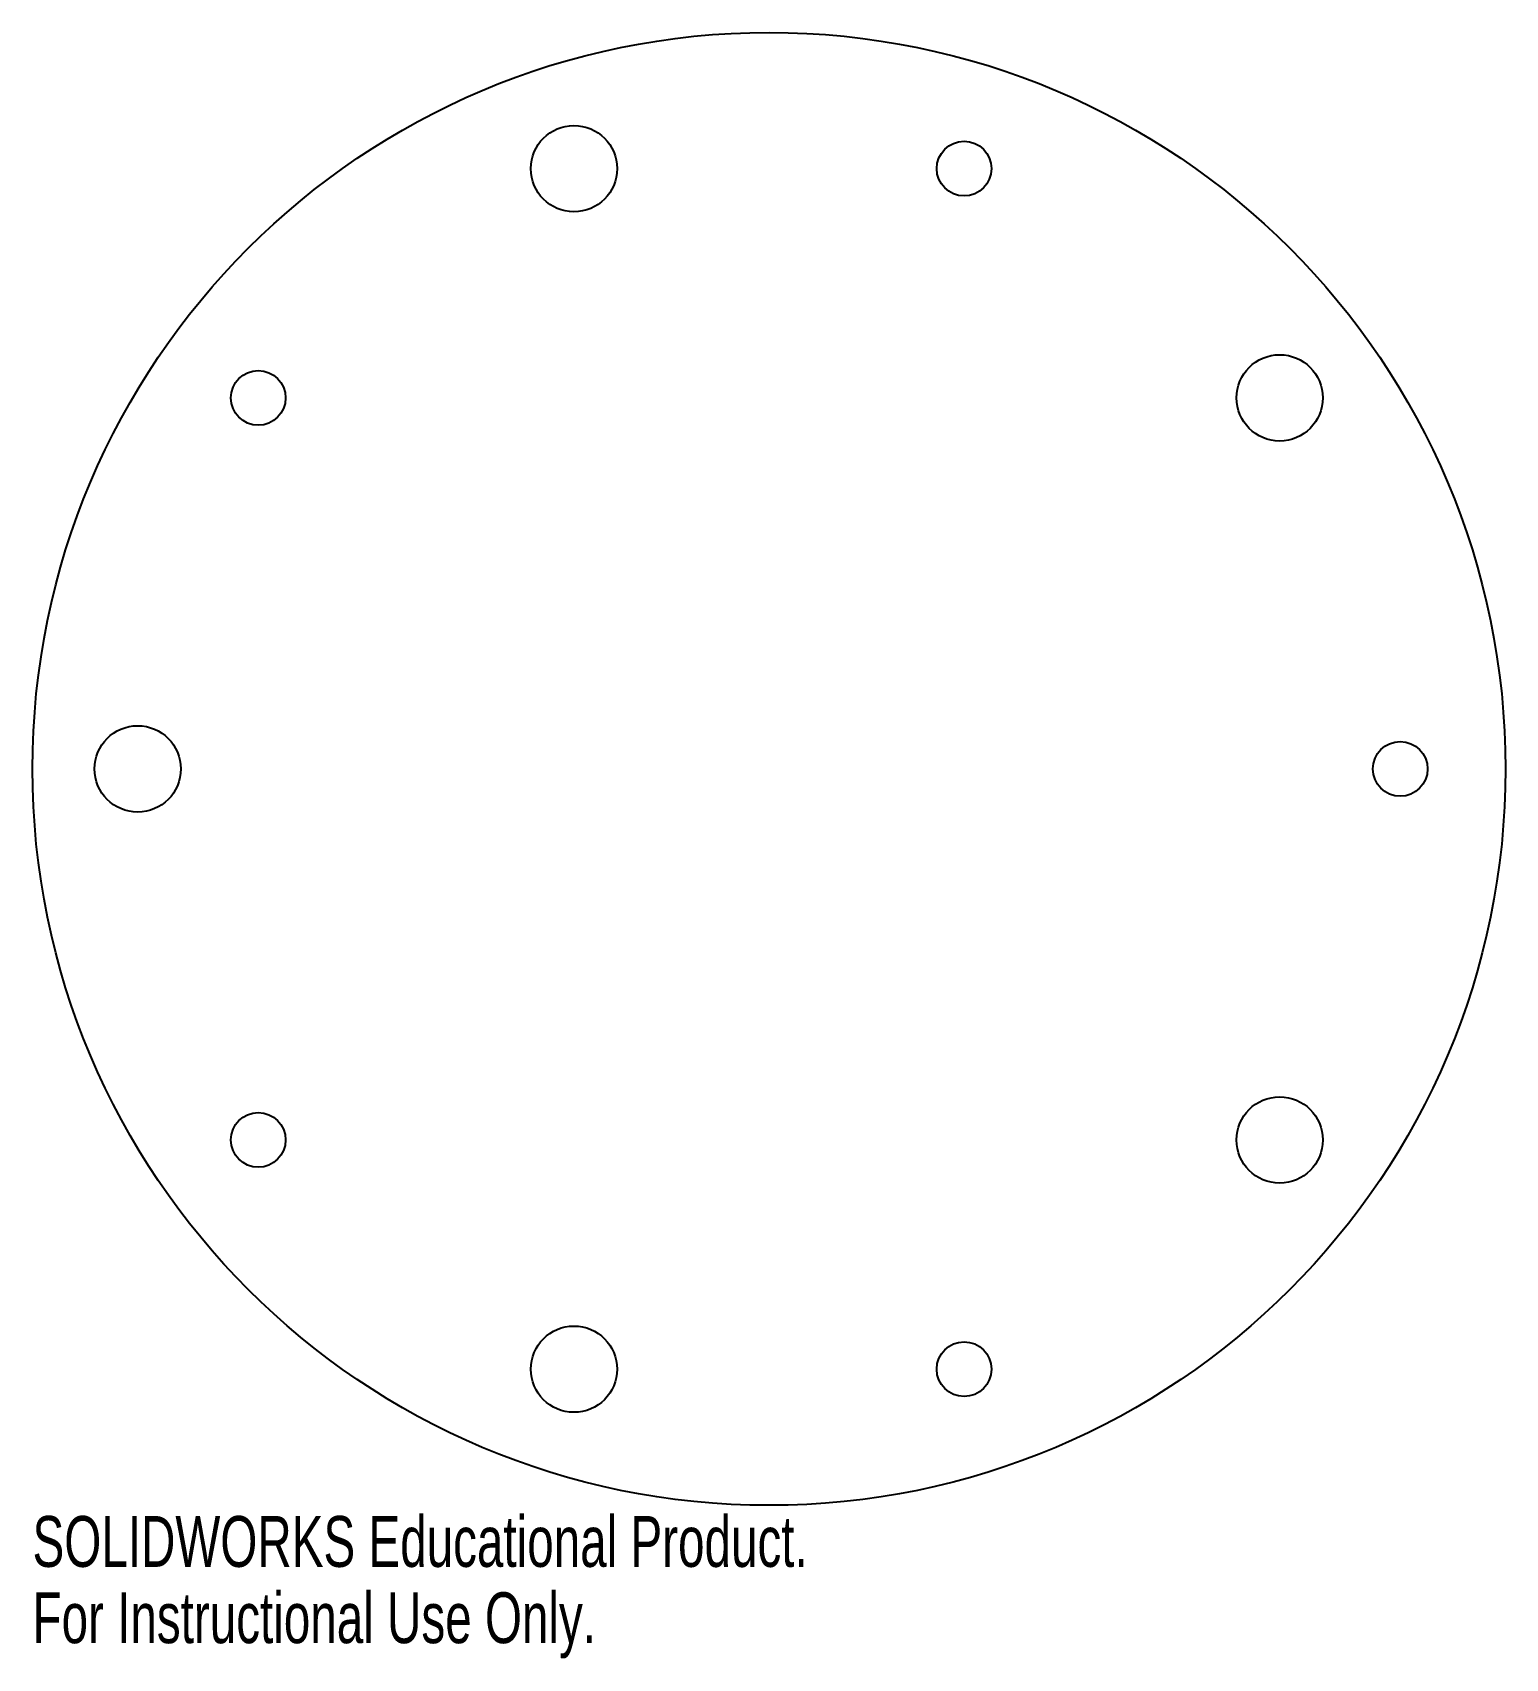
# Model space of a CAD drawing. Header units: millimetres. Extents: x -70 to 70, y -85 to 70.
import ezdxf

# ---------------------------------------------------------------- set-up
doc = ezdxf.new("R2010")
doc.units = ezdxf.units.MM
doc.styles.add('SLDTEXTSTYLE0', font='TXT', dxfattribs={"width": 0.7})

msp = doc.modelspace()

# ---------------------------------------------------------------- linework, layer by layer
at = {"color": 7, "linetype": 'Continuous', "lineweight": 25}
for centre, radius in [((0, 0), 70), ((-18.54, 57.06), 4.1), ((18.54, 57.06), 2.6), ((48.54, 35.27), 4.1), ((-48.54, 35.27), 2.6), ((-60, 0), 4.1), ((60, 0), 2.6), ((48.54, -35.27), 4.1), ((-48.54, -35.27), 2.6), ((-18.54, -57.06), 4.1), ((18.54, -57.06), 2.6)]:
    msp.add_circle(centre, radius, dxfattribs=at)

# ---------------------------------------------------------------- texts
at = {"color": 7, "linetype": 'Continuous', "char_height": 4.8336, "attachment_point": 1, "style": 'SLDTEXTSTYLE0'}
for s, insert in [('SOLIDWORKS Educational Product.', (-70, -71.02)), ('For Instructional Use Only.', (-70, -78.27))]:
    msp.add_mtext(s, dxfattribs=dict(at, insert=insert))

doc.saveas('drawing.dxf')
